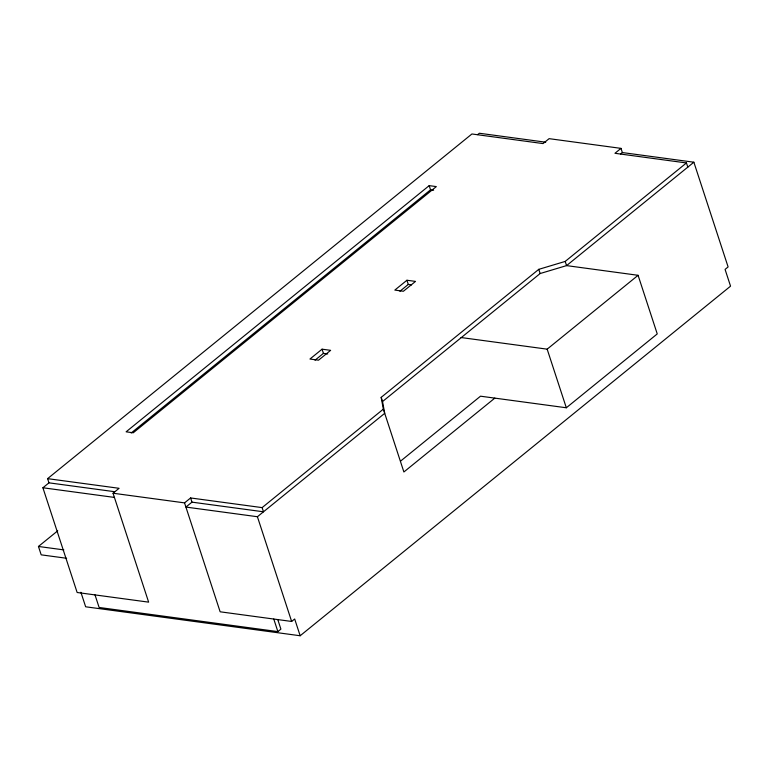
<?xml version="1.0" encoding="UTF-8"?>
<svg xmlns="http://www.w3.org/2000/svg" width="769" height="769" viewBox="0 0 769 769"><rect width="100%" height="100%" fill="white"/><g stroke="black" fill="none" stroke-linecap="round" stroke-linejoin="round"><path stroke-width="1.15" d="M114.61 491.699L48.966 482.836L42.901 487.767L77.14 592.495L148.638 602.146L113.043 493.227L184.541 502.878L190.606 497.956L262.114 507.617L263.479 511.798L191.971 502.147L185.915 507.069L257.413 516.73L384.711 413.328L382.539 401.543L540.146 273.533L566.57 265.613L693.869 162.211L728.108 266.939L725.071 269.4L730.55 286.164L300.16 635.752L85.647 606.789L80.899 592.265M48.966 482.836L47.601 478.645L471.926 133.979L543.049 143.582L549.114 138.66L620.996 148.369L622.371 152.56L693.869 162.211M477.626 134.652L479.366 133.248L545.74 142.207M429.189 185.637L126.097 431.822L133.239 432.793L436.34 186.598L429.189 185.637L430.553 189.828L433.62 190.241M131.191 432.985L430.553 189.828M66.634 558.275L41.19 554.843L38.45 546.461L57.742 530.802M113.043 493.227L119.099 488.305L47.601 478.645M322.067 349.184L309.945 359.027L318.52 360.19L330.651 350.337L322.067 349.184L323.441 353.375L327.729 353.951M406.936 280.252L394.814 290.096L403.389 291.259L415.52 281.406L406.936 280.252L408.301 284.434L411.521 284.876M315.04 360.19L323.441 353.375M399.909 291.259L408.301 284.434M620.996 148.369L614.94 153.291L686.438 162.951L687.822 167.171M620.641 153.963L622.371 152.56M494.813 398.121L403.888 471.974L383.347 409.137L381.174 397.362L538.781 269.342L565.205 261.422L686.438 162.951M262.114 507.617L383.347 409.137M400.716 460.996L480.51 396.189L566.32 407.772L657.245 333.919L638.087 275.302L566.57 265.613L565.205 261.422M461.035 337.533L547.163 349.164L638.087 275.302M95.01 594.908L99.124 607.472L277.878 631.609L280.906 629.148L277.83 619.718M184.541 502.878L220.145 611.797L291.643 621.458L294.681 618.997L300.16 635.752M42.901 487.767L114.408 497.418M38.45 546.461L63.827 549.893M538.781 269.342L540.146 273.533M547.163 349.164L566.32 407.772M381.174 397.362L382.539 401.543M257.413 516.73L291.643 621.458M273.774 619.045L277.878 631.609M190.606 497.956L191.971 502.147"/></g></svg>
